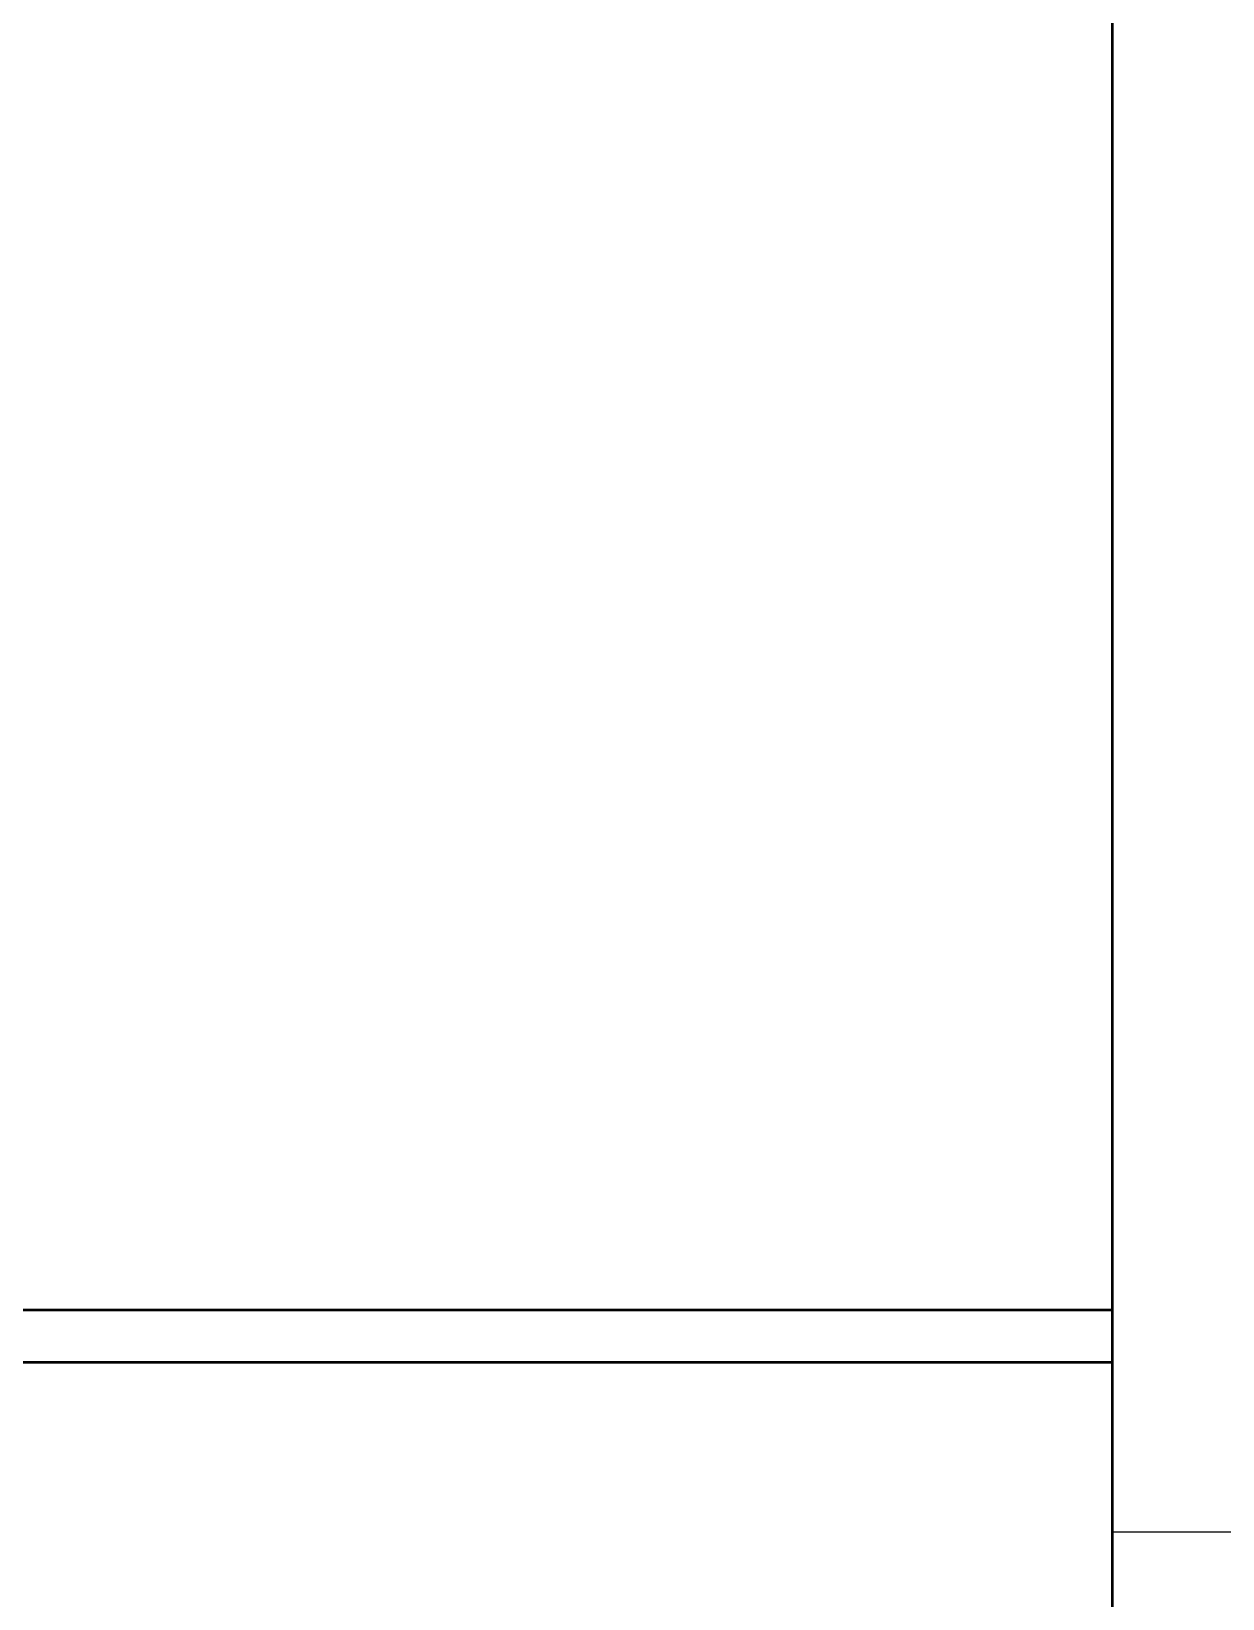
# Model space of a CAD drawing. Header units: millimetres. Extents: x 3520 to 8864, y 403 to 1747.
# Drawn here: x 5725.24 to 5742.75, y 1230.02 to 1253.05 of the extents above; entities that cross this region are included whole.
import ezdxf

# ---------------------------------------------------------------- set-up
doc = ezdxf.new("R2010")
doc.units = ezdxf.units.MM
doc.layers.add('main', color=5, linetype='Continuous', lineweight=50)

msp = doc.modelspace()

# ---------------------------------------------------------------- linework, layer by layer
at = {"layer": 'main', "color": 0, "lineweight": 25}
for p, q in [((5741.124, 1231), (5741.124, 1277)), ((5744.124, 1231), (5741.124, 1231)), ((5741.124, 1231), (5741.124, 1228.8))]:
    msp.add_line(p, q, dxfattribs=at)
at = {"layer": 'main', "color": 0, "linetype": 'Continuous'}
for p, q in [((5741.124, 1273.487), (5741.124, 1234.268)), ((5678.124, 1234.268), (5741.124, 1234.268)), ((5741.124, 1234.268), (5741.124, 1233.494)), ((5741.124, 1233.494), (5678.124, 1233.494)), ((5741.124, 1233.494), (5741.124, 1229.2))]:
    msp.add_line(p, q, dxfattribs=at)

doc.saveas('drawing.dxf')
